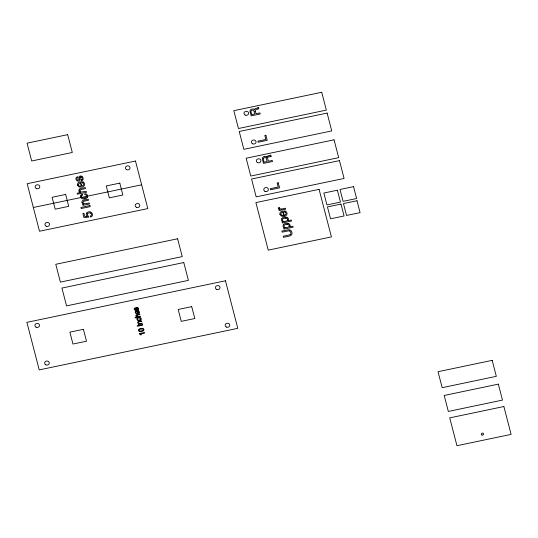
<?xml version="1.0" encoding="UTF-8"?>
<svg xmlns="http://www.w3.org/2000/svg" width="538" height="538" viewBox="0 0 538 538"><rect width="100%" height="100%" fill="white"/><g stroke="black" fill="none" stroke-linecap="round" stroke-linejoin="round"><path stroke-width="0.81" d="M79.96 179.093L79.98 178.199M136.645 309.162L136.659 308.637A2.831 2.495 -2.3 0 1 136.713 308.133M136.726 308.133L137.587 308.032M137.728 311.267A1.096 0.968 -2.3 0 1 138.596 312.773A1.755 1.54 -2.3 0 1 137.701 313.183L136.995 310.749A4.849 4.264 -2.3 0 0 136.235 310.951C133.33 312.356 137.526 315.53 139.073 313.089M290.439 234.306L290.533 234.218A1.829 1.607 -2.3 0 0 290.957 233.357L290.338 231.481A1.87 1.641 -2.3 0 0 289.639 231.017M139.544 329.505L139.483 329.545A0.841 0.74 -2.3 0 0 139.127 330.157A1.251 1.103 -2.3 0 0 139.187 330.413A0.962 0.847 -2.3 0 0 139.893 330.978A4.156 3.658 -2.3 0 0 142.873 330.332L143.135 330.157A0.834 0.733 -2.3 0 0 143.296 329.673A0.995 0.874 -2.3 0 0 142.651 328.926M90.613 215.926L90.552 217.056L90.983 216.908A2.367 2.078 -2.3 0 0 92.227 215.866A3.282 2.885 -2.3 0 0 92.368 214.063L91.702 212.712A2.387 2.098 -2.3 0 0 90.861 212.1A3.578 3.147 -2.3 0 0 88.34 211.918A2.744 2.414 -2.3 0 0 86.679 213.028M264.097 156.659L263.297 156.988A2.004 1.762 -2.3 0 0 262.598 157.748L262.537 157.883A2.542 2.239 -2.3 0 0 262.43 158.266A4.459 3.921 -2.3 0 0 262.557 159.732L263.486 163.404L272.51 161.514L272.228 160.445L268.361 161.252L267.722 158.811A3.02 2.656 -2.3 0 1 267.615 157.735A1.137 0.995 -2.3 0 1 268.119 157.204L270.553 156.497M268.186 155.966L269.39 155.677A4.176 3.672 -2.3 0 0 270.137 155.448M258.274 107.439L258.818 108.71A1.937 1.701 -2.3 0 1 258.227 108.945L255.792 109.665A1.137 0.995 -2.3 0 0 255.335 110.196A3.02 2.656 -2.3 0 0 255.436 111.258M33.343 207.486L141.649 184.81M279.457 207.547L278.307 207.937M281.677 209.02L285.463 208.226L285.712 209.195L279.135 210.573L278.892 209.652L280.029 209.416A2.925 2.576 -2.3 0 1 279.094 209.006M137.479 315.174L139.887 314.669L139.739 314.091L137.284 314.609A1.728 1.52 -2.3 0 0 135.885 315.456M136.995 316.956L135.038 317.366L135.179 317.931L140.452 316.828L140.304 316.263L138.273 316.694A1.574 1.385 -2.3 0 1 137.136 316.68M139.046 321.394L141.501 320.877L141.649 321.455C136.511 320.877 138.663 325.329 142.066 323.056L142.207 323.62L138.38 324.421L138.246 323.883L138.784 323.768A1.715 1.513 -2.3 0 1 137.795 322.632M84.917 198.852L83.329 198.993A3.026 2.663 -2.3 0 1 80.512 197.016M141.736 328.886L142.509 328.893M285.429 218.072L285.94 218.078M287.023 224.211L287.534 224.225M140.115 331.603L139.308 331.395A1.432 1.258 -2.3 0 1 138.73 330.843L138.636 330.628A2.226 1.957 -2.3 0 1 138.562 330.298L138.548 330.09A1.52 1.338 -2.3 0 1 138.925 329.222A4.176 3.679 -2.3 0 1 142.422 328.415M283.862 221.4L283.217 221.199A1.459 1.284 -2.3 0 1 282.699 220.728L282.544 220.405A2.26 1.991 -2.3 0 1 282.457 220.035L282.45 219.807A1.493 1.311 -2.3 0 1 282.739 219.087L283.116 218.751A4.156 3.658 -2.3 0 1 285.429 218.119M285.449 227.547L284.81 227.345A1.459 1.284 -2.3 0 1 284.293 226.875L284.131 226.545A2.26 1.991 -2.3 0 1 284.051 226.182L284.044 225.947A1.493 1.311 -2.3 0 1 284.326 225.234L284.71 224.891A4.156 3.658 -2.3 0 1 287.023 224.265M286.848 217.244L284.696 217.123A7.458 6.557 -2.3 0 0 283.977 217.265L282.954 217.614A2.952 2.596 -2.3 0 0 281.892 218.415M288.442 223.391L286.29 223.27A7.458 6.557 -2.3 0 0 285.57 223.404L284.548 223.754A2.952 2.596 -2.3 0 0 283.486 224.554M81.568 196.794L81.689 197.11A1.493 1.311 -2.3 0 0 82.321 197.715L82.805 197.876A4.317 3.8 -2.3 0 0 84.654 197.789A3.289 2.892 -2.3 0 0 86.248 197.116A1.52 1.338 -2.3 0 0 86.652 195.993C86.631 194.541 82.839 194.373 85.347 193.747A2.488 2.186 -2.3 0 1 86.551 194.144A3.107 2.73 -2.3 0 1 87.573 195.825M135.818 312.591C135.522 311.361 137.91 310.601 137.19 313.291A1.163 1.022 -2.3 0 1 135.778 312.659M271.145 156.249L270.601 154.978A0.847 0.746 -2.3 0 1 270.13 155.421M284.192 215.267L282.968 211.057A8.332 7.33 -2.3 0 0 281.656 211.407A3.04 2.677 -2.3 0 0 280.54 212.1A2.892 2.542 -2.3 0 0 279.995 214.285M283.304 215.422C283.97 211.575 281.139 211.528 280.897 214.003A2.542 2.233 -2.3 0 0 280.964 214.312M255.402 111.265L256.034 113.713L259.901 112.899L260.184 113.975L251.159 115.865L250.204 112.2M254.178 111.487L254.817 113.969L251.737 114.614L251.058 111.991A2.488 2.186 -2.3 0 1 250.99 111.07A1.237 1.089 -2.3 0 1 251.549 110.398L252.053 110.209A2.898 2.549 -2.3 0 1 252.383 110.142L252.954 110.135A1.083 0.955 -2.3 0 1 253.526 110.357A2.569 2.26 -2.3 0 1 254.144 111.487M137.735 311.233L137.587 310.675A1.681 1.48 -2.3 0 1 138.582 310.924M139.241 317.682L139.382 318.227A1.083 0.948 -2.3 0 1 140.472 319.733M139.524 333.99L139.409 333.54L144.507 332.477L144.661 333.076L141.037 333.836L141.312 334.892L140.822 334.999A3.181 2.798 -2.3 0 0 140.398 334.179A1.352 1.19 -2.3 0 0 139.53 334.024M81.09 179.853L81.332 180.788A2.656 2.34 -2.3 0 0 82.852 179.874M86.726 213.048A3.114 2.737 -2.3 0 0 86.86 215.953A2.798 2.461 -2.3 0 0 87.331 216.39L84.802 216.579L83.948 213.297L82.879 213.519L83.921 217.534L88.81 217.13L88.649 216.276A2.125 1.87 -2.3 0 1 87.667 213.606M87.633 213.586A2.179 1.917 -2.3 0 1 90.371 213.095M90.424 213.008A1.634 1.432 -2.3 0 1 91.225 213.774L91.312 213.963A1.984 1.742 -2.3 0 1 90.72 216.041M82.018 202.638A2.905 2.555 -2.3 0 0 83.625 204.218L82.697 204.406L82.939 205.328L89.516 203.949L89.268 202.981L84.856 203.835L83.329 203.075A2.394 2.105 -2.3 0 1 83.094 202.443L83.067 202.281A1.096 0.968 -2.3 0 1 83.471 201.447A2.36 2.078 -2.3 0 1 84.412 201.118L88.555 200.23L88.299 199.242L84.076 200.129A3.631 3.194 -2.3 0 0 82.361 200.795A1.668 1.466 -2.3 0 0 82.038 201.468L81.998 202.254A3.685 3.241 -2.3 0 0 82.079 202.618M80.606 196.989A3.06 2.69 -2.3 0 1 80.666 195.281A1.903 1.675 -2.3 0 1 81.218 194.729L82.375 194.171L82.623 195.112A2.078 1.829 -2.3 0 0 81.702 195.711M87.23 197.601A3.779 3.322 -2.3 0 1 84.917 198.825M87.64 195.96A2.616 2.3 -2.3 0 1 87.203 197.581M81.608 196.78A1.58 1.392 -2.3 0 1 81.662 195.697M78.904 191.077A3.006 2.643 -2.3 0 0 80.539 192.53L77.183 193.209L77.438 194.178L86.49 192.281L86.241 191.313L81.09 192.053A1.177 1.036 -2.3 0 1 80.835 191.925A1.984 1.748 -2.3 0 1 80.068 190.936M80.081 190.929A2.293 2.018 -2.3 0 1 80.041 190.755L80.028 190.513A1.063 0.935 -2.3 0 1 80.357 189.82A2.683 2.36 -2.3 0 1 81.386 189.47L85.529 188.576L85.273 187.574L81.05 188.461A3.537 3.114 -2.3 0 0 79.348 189.141M79.395 189.194A1.722 1.513 -2.3 0 0 79.012 189.827L78.972 190.627A3.806 3.349 -2.3 0 0 79.059 191.017M77.533 185.065A3.652 3.215 -2.3 0 0 77.64 185.435L79.2 186.975L81.621 187.163A5.757 5.064 -2.3 0 0 82.206 187.036L82.899 186.787A3.1 2.73 -2.3 0 0 84.143 185.859A2.946 2.589 -2.3 0 0 84.56 183.835A3.941 3.47 -2.3 0 0 84.251 183.061A2.979 2.623 -2.3 0 0 83.323 182.079M83.276 182.133A2.757 2.428 -2.3 0 0 81.574 181.703L81.823 182.658A1.97 1.735 -2.3 0 1 82.771 182.907M82.724 182.974A1.843 1.621 -2.3 0 1 83.276 185.287A3.013 2.656 -2.3 0 1 81.769 186.014L80.559 181.831A8.332 7.33 -2.3 0 0 79.247 182.18A3.04 2.677 -2.3 0 0 78.131 182.873A2.892 2.542 -2.3 0 0 77.58 185.059M78.555 185.085A2.542 2.233 -2.3 0 1 78.481 184.776C78.73 182.301 81.581 182.355 80.895 186.195A1.997 1.755 -2.3 0 1 78.467 185.112M81.09 179.833A1.708 1.5 -2.3 0 0 81.897 179.45A1.311 1.15 -2.3 0 0 82.146 178.845L82.146 178.374A3.457 3.04 -2.3 0 0 82.085 178.044A2.233 1.964 -2.3 0 0 81.581 177.15M82.839 179.867A1.675 1.473 -2.3 0 0 83.047 179.49L83.101 178.213A6.012 5.293 -2.3 0 0 82.987 177.755A5.178 4.553 -2.3 0 0 82.899 177.479L82.596 176.888A2.186 1.923 -2.3 0 0 81.931 176.249M78.904 176.888A1.883 1.661 -2.3 0 1 81.83 176.35M78.965 177.157A9.509 8.366 -2.3 0 0 78.891 178.347L78.864 179.026A2.831 2.495 -2.3 0 1 78.777 179.726C77.842 181.232 76.295 179.147 77.142 178.051A1.332 1.177 -2.3 0 1 77.761 177.674L77.526 176.76A2.031 1.789 -2.3 0 0 75.999 178.132L75.972 179.107A4.728 4.156 -2.3 0 0 76.073 179.551L77.028 180.896L78.696 181.165A1.486 1.305 -2.3 0 0 79.745 180.371L79.772 180.284A4.862 4.277 -2.3 0 0 79.933 179.093M80.001 178.199A5.172 4.546 -2.3 0 1 80.061 177.379M80.068 177.379A0.773 0.679 -2.3 0 1 80.633 176.908M80.633 176.908A0.982 0.861 -2.3 0 1 81.588 177.136M138.333 309.612A1.547 1.358 -2.3 0 1 137.446 310.137L137.311 309.599A0.995 0.874 -2.3 0 0 137.775 309.363A1.251 1.103 -2.3 0 0 137.54 308.066M138.266 309.585A1.883 1.654 -2.3 0 0 137.741 307.561A1.096 0.962 -2.3 0 0 136.033 307.877M136.094 307.904A4.391 3.867 -2.3 0 0 136.04 308.725L135.415 309.827L135.011 308.55A0.773 0.686 -2.3 0 1 135.374 308.335L135.233 307.803A1.419 1.251 -2.3 0 0 135.959 310.265M135.973 310.365A0.881 0.773 -2.3 0 0 136.544 309.848A2.751 2.421 -2.3 0 0 136.632 309.162M139.08 313.096A1.715 1.513 -2.3 0 0 139.329 311.912A2.293 2.018 -2.3 0 0 139.147 311.468A1.735 1.527 -2.3 0 0 138.609 310.897M136.982 316.99A1.775 1.56 -2.3 0 1 135.959 315.893M137.203 316.552A0.975 0.861 -2.3 0 1 136.813 315.369A1.5 1.318 -2.3 0 1 137.479 315.201M137.055 318.577A1.809 1.594 -2.3 0 0 137.022 319.565L137.936 320.587L139.638 320.628A1.896 1.668 -2.3 0 0 141.238 318.792A1.802 1.587 -2.3 0 0 139.234 317.602M140.156 319.525A1.856 1.634 -2.3 0 1 137.459 319.646M137.634 319.505A0.948 0.834 -2.3 0 1 137.634 318.819M137.661 318.826A1.21 1.063 -2.3 0 1 138.199 318.483L138.058 317.924A1.688 1.486 -2.3 0 0 137.042 318.557M139.53 329.478A5.198 4.573 -2.3 0 1 141.743 328.933M143.545 330.655A4.257 3.746 -2.3 0 1 140.129 331.502M143.538 330.641A1.506 1.325 -2.3 0 0 143.902 329.612A2.024 1.782 -2.3 0 0 143.787 329.195L143.74 329.101A1.466 1.291 -2.3 0 0 143.142 328.51L142.799 328.382A2.34 2.058 -2.3 0 0 142.449 328.308M137.634 322.215A1.755 1.547 -2.3 0 1 139.046 321.435M263.338 158.616A1.237 1.089 -2.3 0 1 263.876 157.943L264.373 157.748A2.898 2.549 -2.3 0 1 264.709 157.688L265.281 157.674A1.083 0.955 -2.3 0 1 265.853 157.896A2.569 2.26 -2.3 0 1 266.471 159.033L267.144 161.508L264.064 162.153L263.385 159.53A2.488 2.186 -2.3 0 1 263.317 158.609M271.152 156.269A1.937 1.701 -2.3 0 1 270.553 156.484M267.043 156.464A2.26 1.984 -2.3 0 1 268.193 156.007M266.747 157.284A1.957 1.722 -2.3 0 1 267.07 156.497M264.091 156.632A2.562 2.253 -2.3 0 1 266.801 157.224M250.231 112.186A4.459 3.921 -2.3 0 1 250.076 110.72A2.542 2.239 -2.3 0 1 250.21 110.344L250.271 110.209A2.004 1.762 -2.3 0 1 250.97 109.449L251.771 109.12A2.562 2.253 -2.3 0 1 254.474 109.685A1.957 1.722 -2.3 0 1 254.743 108.958A2.26 1.984 -2.3 0 1 255.866 108.468L257.063 108.131A4.176 3.672 -2.3 0 0 257.816 107.909M258.307 107.445A0.847 0.746 -2.3 0 1 257.803 107.876M290.466 234.333A3.436 3.026 -2.3 0 1 288.778 235.039L283.203 236.229L283.486 237.319L288.556 236.256A7.324 6.443 -2.3 0 0 290.702 235.563L290.802 235.469A3.087 2.71 -2.3 0 0 291.347 235.045A2.737 2.408 -2.3 0 0 291.905 234.218L292 232.503L291.098 230.661A2.771 2.441 -2.3 0 0 290.036 229.995L289.827 229.928A2.999 2.636 -2.3 0 0 289.343 229.827L288.603 229.8A8.615 7.579 -2.3 0 0 286.942 230.022L281.872 231.078L282.154 232.167L287.729 230.997A3.477 3.06 -2.3 0 1 289.659 230.957M288.415 223.458A2.562 2.26 -2.3 0 1 290.022 226.209A3.174 2.798 -2.3 0 1 289.518 226.901L292.887 226.209L293.143 227.184L283.97 229.101L283.721 228.159L284.595 227.977A2.798 2.461 -2.3 0 1 283.734 227.487A2.555 2.246 -2.3 0 1 283.533 224.588M287.534 224.252A1.802 1.587 -2.3 0 1 289.175 225.355M289.121 225.375A2.273 2.004 -2.3 0 1 289.168 225.617L289.168 225.96A1.493 1.311 -2.3 0 1 288.852 226.646L288.57 226.895A4.163 3.658 -2.3 0 1 285.47 227.473M286.821 217.318A2.562 2.26 -2.3 0 1 288.429 220.062A3.174 2.798 -2.3 0 1 287.924 220.762L291.3 220.069L291.549 221.037L282.376 222.961L282.134 222.012L283.001 221.831A2.798 2.461 -2.3 0 1 282.141 221.347A2.555 2.246 -2.3 0 1 281.946 218.441M285.94 218.105A1.802 1.587 -2.3 0 1 287.588 219.215M287.527 219.228A2.273 2.004 -2.3 0 1 287.574 219.47L287.574 219.813A1.493 1.311 -2.3 0 1 287.258 220.499L286.976 220.748A4.163 3.658 -2.3 0 1 283.876 221.333M279.942 214.292A3.652 3.215 -2.3 0 0 280.056 214.662L281.609 216.202L284.037 216.39A5.757 5.064 -2.3 0 0 284.622 216.263L285.315 216.014A3.1 2.73 -2.3 0 0 286.552 215.086A2.946 2.589 -2.3 0 0 286.976 213.061A3.941 3.47 -2.3 0 0 286.66 212.288A2.979 2.623 -2.3 0 0 285.739 211.306A2.757 2.428 -2.3 0 0 283.983 210.93L284.232 211.885A1.97 1.735 -2.3 0 1 285.18 212.133M285.133 212.201A1.843 1.621 -2.3 0 1 285.685 214.514A3.013 2.656 -2.3 0 1 284.185 215.24M283.291 215.388A1.997 1.755 -2.3 0 1 280.876 214.339M281.677 209.02A1.97 1.735 -2.3 0 1 280.332 208.885A1.708 1.5 -2.3 0 1 279.525 207.87M279.081 209.026A1.735 1.527 -2.3 0 1 278.328 208.112M67.674 134.655L27.055 143.162L31.681 160.99L72.294 152.483L67.674 134.655M321.731 92.28L233.835 110.687L238.455 128.515L326.358 110.108L321.731 92.28M327.124 113.081L239.228 131.487L243.849 149.315L331.751 130.909L327.124 113.081M135.482 161.037L27.176 183.714L39.503 231.253L147.809 208.576L135.482 161.037M265.9 135.253L264.824 135.475L265.866 139.49L257.917 141.151L258.193 142.227L267.218 140.337L265.9 135.253M65.649 194.453L52.105 197.291L55.192 209.174L68.73 206.343L65.649 194.453M119.799 183.115L106.262 185.953L109.342 197.836L122.879 195.005L119.799 183.115M334.058 139.819L246.162 158.226L250.782 176.054L338.684 157.647L334.058 139.819M89.933 205.563L80.908 207.453L81.191 208.536L90.216 206.646L89.933 205.563M339.451 160.62L251.555 179.026L256.175 196.854L344.078 178.448L339.451 160.62M278.227 182.792L277.151 183.014L278.193 187.029L270.244 188.697L270.52 189.766L279.545 187.876L278.227 182.792M319.081 189.369L255.9 202.597L268.227 250.136L331.408 236.908L319.081 189.369M353.54 186.646L340.003 189.477L343.089 201.367L356.627 198.529L353.54 186.646M337.387 190.203L323.849 193.041L326.929 204.924L340.467 202.093L337.387 190.203M340.984 204.09L327.447 206.922L330.527 218.811L344.071 215.973L340.984 204.09M356.997 200.735L343.459 203.572L346.539 215.456L360.077 212.624L356.997 200.735M177.614 238.778L55.77 264.286L60.39 282.114L182.234 256.606L177.614 238.778M183.781 262.544L61.931 288.059L66.557 305.887L188.401 280.372L183.781 262.544M225.462 280.775L26.9 322.349L39.227 369.895L237.789 328.321L225.462 280.775M83.417 329.317L69.879 332.148L72.96 344.031L86.504 341.2L83.417 329.317M191.723 306.64L178.186 309.471L181.266 321.354L194.81 318.523L191.723 306.64M142.456 324.555L137.203 325.651L137.365 326.284L142.617 325.187L142.456 324.555M492.176 360.366L438.026 371.704L442.169 387.669L496.318 376.331L492.176 360.366M498.343 384.132L444.186 395.47L448.329 411.442L502.479 400.104L498.343 384.132M503.877 406.526L449.728 417.865L456.95 445.72L511.1 434.381L503.877 406.526M216.579 289.404A2.313 2.038 -2.3 0 0 220.035 287.581A2.313 2.038 -2.3 0 0 216.545 285.88A2.313 2.038 -2.3 0 0 216.579 289.404M226.343 327.043A2.313 2.038 -2.3 0 0 229.793 325.214A2.313 2.038 -2.3 0 0 226.303 323.513A2.313 2.038 -2.3 0 0 226.343 327.043M36.073 327.198A2.313 2.038 -2.3 0 0 39.523 325.376A2.313 2.038 -2.3 0 0 36.033 323.674A2.313 2.038 -2.3 0 0 36.073 327.198M45.831 364.838A2.313 2.038 -2.3 0 0 49.281 363.009A2.313 2.038 -2.3 0 0 45.791 361.307A2.313 2.038 -2.3 0 0 45.831 364.838M126.605 169.665A2.313 2.038 -2.3 0 0 130.055 167.836A2.313 2.038 -2.3 0 0 126.564 166.134A2.313 2.038 -2.3 0 0 126.605 169.665M136.363 207.298A2.313 2.038 -2.3 0 0 139.813 205.476A2.313 2.038 -2.3 0 0 136.322 203.774A2.313 2.038 -2.3 0 0 136.363 207.298M36.349 188.562A2.313 2.038 -2.3 0 0 39.799 186.733A2.313 2.038 -2.3 0 0 36.308 185.032A2.313 2.038 -2.3 0 0 36.349 188.562M46.107 226.195A2.313 2.038 -2.3 0 0 49.563 224.373A2.313 2.038 -2.3 0 0 46.073 222.671A2.313 2.038 -2.3 0 0 46.107 226.195M264.938 191.346A2.313 2.038 -2.3 0 0 268.388 189.517A2.313 2.038 -2.3 0 0 264.898 187.816A2.313 2.038 -2.3 0 0 264.938 191.346M257.494 162.624A2.313 2.038 -2.3 0 0 260.943 160.795A2.313 2.038 -2.3 0 0 257.453 159.093A2.313 2.038 -2.3 0 0 257.494 162.624M252.611 143.801A2.313 2.038 -2.3 0 0 256.061 141.978A2.313 2.038 -2.3 0 0 252.571 140.277A2.313 2.038 -2.3 0 0 252.611 143.801M245.167 115.078A2.313 2.038 -2.3 0 0 248.617 113.256A2.313 2.038 -2.3 0 0 245.126 111.554A2.313 2.038 -2.3 0 0 245.167 115.078M481.913 435A1.157 1.015 -2.3 0 0 483.642 434.085A1.157 1.015 -2.3 0 0 481.893 433.238A1.157 1.015 -2.3 0 0 481.913 435"/></g></svg>
